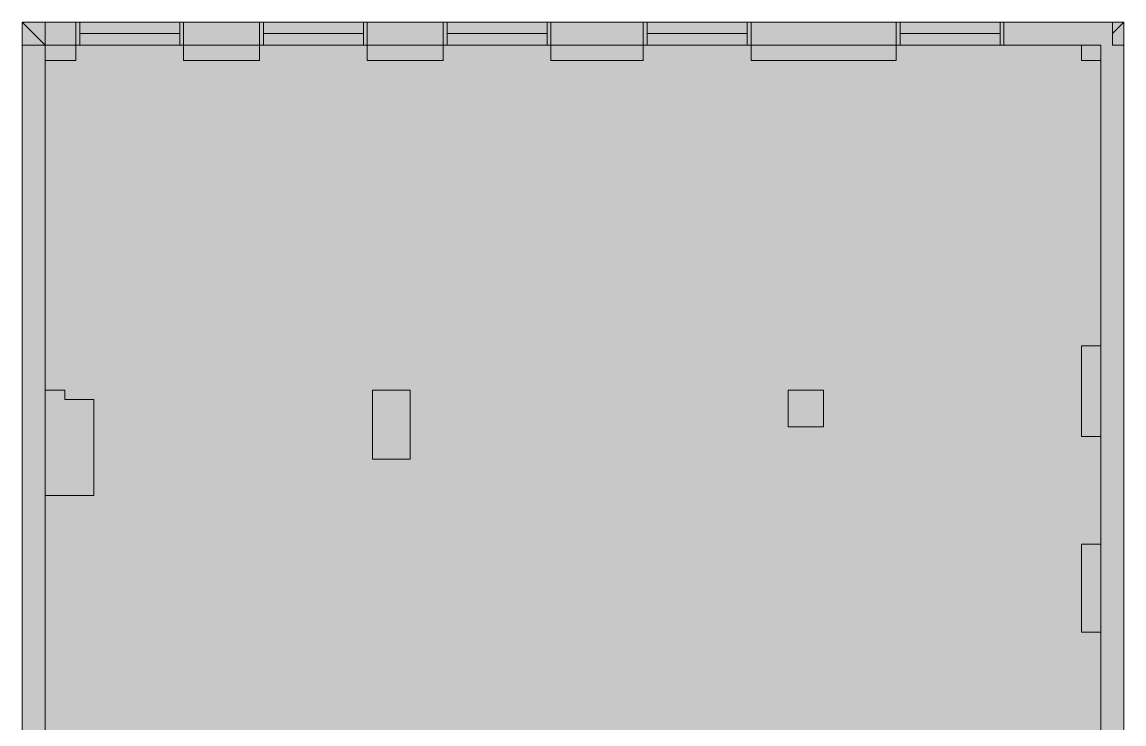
# Model space of a CAD drawing. Header units: inches. Extents: x 624 to 3032, y -334 to 1354.
# Drawn here: x 1495 to 2068, y 989 to 1354 of the extents above; entities that cross this region are included whole.
import ezdxf

# ---------------------------------------------------------------- set-up
doc = ezdxf.new("R2010")
doc.units = ezdxf.units.IN
doc.header["$MEASUREMENT"] = 0
for name, color, linetype, lineweight in [('1600 K ST 6th Floor-Clean-REVISED_dwg', 8, 'Continuous', 9), ('A-Cols-Bldg', 7, 'Continuous', 9), ('A-DETL', 90, 'Continuous', 9), ('A-DETL-GENF', 92, 'Continuous', 9), ('A-Glaz-Exst', 7, 'Continuous', 9), ('A-WALL', 113, 'Continuous', 13), ('A-Wall-Exst', 7, 'Continuous', 9), ('A-WALL-PATT', 111, 'Continuous', 13)]:
    doc.layers.add(name, color=color, linetype=linetype, lineweight=lineweight)

# ---------------------------------------------------------------- blocks, each defined once
blk = doc.blocks.new('1600 K ST 6th Floor-Clean-REVISED_dwg-7023626-Level XX  DEMOLITION')
at = {"layer": 'A-Cols-Bldg'}
h = blk.add_hatch(color=256, dxfattribs=at)
h.paths.add_polyline_path([(550.9, 832.75), (560.9, 832.75), (560.9, 878.5), (550.9, 878.5)], flags=0)
h.paths.add_polyline_path([(560.9, 934.62), (560.9, 980.37), (550.9, 980.37), (550.9, 934.62)], flags=0)
h.paths.add_polyline_path([(398, 938.5), (398, 956.5), (373.5, 956.5), (373.5, 938.5)], flags=0)
h.paths.add_polyline_path([(120.4, 939.5), (144, 939.5), (144, 955.33), (114, 955.33), (114, 939.5)], flags=0)
h.paths.add_polyline_path([(550.9, 1036.5), (560.9, 1036.5), (560.9, 1082.25), (550.9, 1082.25), (550.9, 1052.26)], flags=0)
h.paths.add_polyline_path([(12, 1107.62), (37.25, 1107.62), (37.25, 1157.37), (22.25, 1157.37), (22.25, 1162.37), (12, 1162.37), (12, 1157.37)], flags=0)
h.paths.add_polyline_path([(201.75, 1126.37), (201.75, 1162.37), (182.25, 1162.37), (182.25, 1126.37)], flags=0)
h.paths.add_polyline_path([(560.9, 1138.25), (560.9, 1185.37), (550.9, 1185.37), (550.9, 1138.25)], flags=0)
h.paths.add_polyline_path([(416.75, 1143.25), (416.75, 1162.37), (398.25, 1162.37), (398.25, 1143.25)], flags=0)
h.paths.add_polyline_path([(123.5, 1333.62), (123.5, 1341.62), (84, 1341.62), (84, 1333.62), (120.4, 1333.62)], flags=0)
h.paths.add_polyline_path([(289.6, 1333.62), (323, 1333.62), (323, 1341.62), (275, 1341.62), (275, 1333.62)], flags=0)
h.paths.add_polyline_path([(454.5, 1333.62), (454.5, 1341.62), (379, 1341.62), (379, 1333.62)], flags=0)
h.paths.add_polyline_path([(182.25, 1333.62), (219, 1333.62), (219, 1341.62), (179.5, 1341.62), (179.5, 1333.62)], flags=0)
h.paths.add_polyline_path([(12, 1333.62), (28, 1333.62), (28, 1341.62), (12, 1341.62), (12, 1335.12)], flags=0)
h.paths.add_polyline_path([(556.9, 1333.62), (560.9, 1333.62), (560.9, 1341.62), (550.9, 1341.62), (550.9, 1333.62)], flags=0)
for p, q in [((550.9, 1341.62), (550.9, 1333.62)), ((550.9, 1333.62), (560.9, 1333.62)), ((550.9, 1185.37), (560.9, 1185.37)), ((550.9, 1082.25), (560.9, 1082.25))]:
    blk.add_line(p, q, dxfattribs=at)
at = {"layer": 'A-Cols-Bldg', "flags": 128}
for points in [[(28, 1341.62), (28, 1333.62), (12, 1333.62)], [(84, 1341.62), (84, 1333.62), (123.5, 1333.62), (123.5, 1341.62)], [(179.5, 1341.62), (179.5, 1333.62), (219, 1333.62), (219, 1341.62)], [(275, 1341.62), (275, 1333.62), (323, 1333.62), (323, 1341.62)], [(379, 1341.62), (379, 1333.62), (454.5, 1333.62), (454.5, 1341.62)], [(560.9, 1138.25), (550.9, 1138.25), (550.9, 1185.37)], [(22.25, 1157.37), (22.25, 1162.37), (12, 1162.37)], [(12, 1107.62), (37.25, 1107.62), (37.25, 1157.37), (22.25, 1157.37)], [(560.9, 1036.5), (550.9, 1036.5), (550.9, 1082.25)]]:
    blk.add_lwpolyline(points, dxfattribs=at)
for points in [[(182.25, 1162.37), (182.25, 1126.37), (201.75, 1126.37), (201.75, 1162.37)], [(416.75, 1143.25), (398.25, 1143.25), (398.25, 1162.37), (416.75, 1162.37)]]:
    blk.add_lwpolyline(points, close=True, dxfattribs=at)
at = {"layer": 'A-Glaz-Exst'}
for p, q in [((30, 1353.62), (28, 1353.62)), ((84, 1353.62), (28, 1353.62)), ((82, 1353.62), (84, 1353.62)), ((125.5, 1353.62), (123.5, 1353.62)), ((179.5, 1353.62), (123.5, 1353.62)), ((177.5, 1353.62), (179.5, 1353.62)), ((221, 1353.62), (219, 1353.62)), ((275, 1353.62), (219, 1353.62)), ((273, 1353.62), (275, 1353.62)), ((325, 1353.62), (323, 1353.62)), ((379, 1353.62), (323, 1353.62)), ((377, 1353.62), (379, 1353.62)), ((456.5, 1353.62), (454.5, 1353.62)), ((510.5, 1353.62), (454.5, 1353.62)), ((508.5, 1353.62), (510.5, 1353.62)), ((84, 1341.62), (28, 1341.62)), ((179.5, 1341.62), (123.5, 1341.62)), ((275, 1341.62), (219, 1341.62)), ((379, 1341.62), (323, 1341.62)), ((510.5, 1341.62), (454.5, 1341.62))]:
    blk.add_line(p, q, dxfattribs=at)
at = {"layer": 'A-Glaz-Exst', "flags": 128}
for points in [[(28, 1341.62), (30, 1341.62), (30, 1353.62)], [(84, 1341.62), (82, 1341.62), (82, 1353.62)], [(123.5, 1341.62), (125.5, 1341.62), (125.5, 1353.62)], [(179.5, 1341.62), (177.5, 1341.62), (177.5, 1353.62)], [(219, 1341.62), (221, 1341.62), (221, 1353.62)], [(275, 1341.62), (273, 1341.62), (273, 1353.62)], [(323, 1341.62), (325, 1341.62), (325, 1353.62)], [(379, 1341.62), (377, 1341.62), (377, 1353.62)], [(454.5, 1341.62), (456.5, 1341.62), (456.5, 1353.62)], [(510.5, 1341.62), (508.5, 1341.62), (508.5, 1353.62)], [(82, 1347.63), (82, 1347.62), (30, 1347.62)], [(30, 1347.62), (82, 1347.62), (82, 1347.63), (30, 1347.63)], [(125.5, 1347.62), (125.5, 1347.63), (177.5, 1347.63), (177.5, 1347.62), (125.5, 1347.62), (125.5, 1347.63), (177.5, 1347.63), (177.5, 1347.62)], [(221, 1347.62), (221, 1347.63), (273, 1347.63), (273, 1347.62), (221, 1347.62), (221, 1347.63), (273, 1347.63), (273, 1347.62)], [(325, 1347.62), (325, 1347.63), (377, 1347.63), (377, 1347.62), (325, 1347.62), (325, 1347.63), (377, 1347.63), (377, 1347.62)], [(456.5, 1347.62), (456.5, 1347.63), (508.5, 1347.63), (508.5, 1347.62), (456.5, 1347.62), (456.5, 1347.63), (508.5, 1347.63), (508.5, 1347.62)]]:
    blk.add_lwpolyline(points, dxfattribs=at)
at = {"layer": 'A-Wall-Exst', "flags": 128}
for points in [[(12, 1353.62), (0, 1353.62), (0, 1341.62)], [(572.9, 1341.62), (572.9, 1353.62), (566.9, 1353.62)]]:
    blk.add_lwpolyline(points, dxfattribs=at)
at = {"layer": 'A-WALL-PATT', "color": 7, "lineweight": 9, "flags": 128}
for points in [[(0, 1353.62), (8.33, 1345.29), (12, 1341.62)], [(566.9, 1347.62), (572.9, 1353.62)]]:
    blk.add_lwpolyline(points, close=True, dxfattribs=at)

msp = doc.modelspace()

# ---------------------------------------------------------------- hatches: boundary and pattern name
at = {"layer": 'A-DETL-GENF'}
h = msp.add_hatch(color=9, dxfattribs=at)
h.paths.add_polyline_path([(1724.32, 72), (1724.32, 94), (1746.72, 94), (1746.72, 278), (1702.72, 278.03), (1702.72, 330.67), (1701.97, 330.67), (1701.97, 332.17), (1703.47, 332.17), (1703.47, 332.67), (1704.97, 332.67), (1704.97, 332.17), (1706.72, 332.17), (1706.72, 368.42), (1704.97, 368.42), (1704.97, 367.92), (1703.47, 367.92), (1703.47, 368.42), (1701.97, 368.42), (1701.97, 369.92), (1702.72, 369.92), (1702.72, 372.3), (1545.32, 372.3), (1545.32, 288.8), (1507.32, 288.8), (1507.32, 94), (1554.32, 94), (1554.32, 72), (1610.32, 72), (1610.32, 94), (1668.32, 94), (1668.32, 72), (1722.2, 72)], flags=0)
h.paths.add_polyline_path([(1495.32, 72), (1507.32, 72), (1507.32, 78), (1495.32, 78), (1495.32, 76.47)], flags=0)
h.paths.add_polyline_path([(1657.94, 265.35), (1620.69, 265.35), (1620.69, 284.85), (1657.94, 284.85), (1657.94, 267.05)], flags=0)
h.paths.add_polyline_path([(1531.8, 292.3), (1541.82, 292.3), (1541.82, 372.3), (1507.32, 372.3), (1507.32, 292.3)], flags=0)
h.paths.add_polyline_path([(1549.07, 378.3), (1661.32, 378.3), (1661.32, 415.17), (1667.41, 415.17), (1667.41, 411.67), (1664.82, 411.67), (1664.82, 378.3), (1698.72, 378.3), (1698.72, 411.67), (1695.41, 411.67), (1695.41, 415.17), (1698.72, 415.17), (1698.72, 422.55), (1706.72, 422.55), (1706.72, 462.55), (1698.72, 462.55), (1698.72, 466.3), (1507.32, 466.3), (1507.32, 378.3), (1546.04, 378.3)], flags=0)
h.paths.add_polyline_path([(1595.35, 472.3), (1617.32, 472.3), (1617.32, 473.89), (1616.57, 473.89), (1616.57, 475.39), (1617.32, 475.39), (1617.32, 505.64), (1616.57, 505.64), (1616.57, 507.14), (1617.32, 507.14), (1617.29, 520.87), (1598.82, 520.87), (1598.82, 537.12), (1603.82, 537.12), (1603.82, 628.62), (1507.32, 628.62), (1507.32, 472.3), (1561.61, 472.3)], flags=0)
h.paths.add_polyline_path([(1698.27, 537.12), (1698.32, 537.12), (1698.32, 570.5), (1706.32, 570.5), (1706.32, 612.5), (1698.32, 612.5), (1698.32, 642.5), (1609.82, 642.5), (1609.82, 537.12), (1635.63, 537.12)], flags=0)
h.paths.add_polyline_path([(1507.32, 632.62), (1603.82, 632.62), (1603.82, 656.22), (1507.32, 656.22)], flags=0)
h.paths.add_polyline_path([(1617.32, 650.5), (1698.32, 650.5), (1698.32, 680.5), (1706.32, 680.5), (1706.32, 722.5), (1698.32, 722.5), (1698.32, 754.28), (1609.82, 754.28), (1609.82, 650.5), (1616.56, 650.5)], flags=0)
h.paths.add_polyline_path([(1592.71, 660.11), (1603.82, 660.11), (1603.82, 754.28), (1599.32, 754.28), (1599.32, 771.47), (1615.82, 771.47), (1615.82, 799), (1615.72, 799), (1615.72, 845.5), (1507.32, 845.5), (1507.32, 660.11), (1549.07, 660.11)], flags=0)
h.paths.add_polyline_path([(1895.32, 676.82), (1948.32, 676.82), (1948.32, 757.69), (2043.22, 757.69), (2043.22, 769.75), (2056.22, 769.75), (2056.22, 832.75), (2046.22, 832.75), (2046.22, 878.5), (2056.22, 878.5), (2056.22, 934.62), (2046.22, 934.62), (2046.22, 980.37), (2056.22, 980.37), (2056.22, 1036.5), (2046.22, 1036.5), (2046.22, 1082.25), (2056.22, 1082.25), (2056.22, 1138.25), (2046.22, 1138.25), (2046.22, 1185.37), (2056.22, 1185.37), (2056.22, 1333.62), (2046.22, 1333.62), (2046.22, 1341.62), (2005.82, 1341.62), (2005.82, 1353.62), (1949.82, 1353.62), (1949.82, 1333.62), (1874.32, 1333.62), (1874.32, 1353.62), (1818.32, 1353.62), (1818.32, 1333.62), (1770.32, 1333.62), (1770.32, 1353.62), (1714.32, 1353.62), (1714.32, 1333.62), (1674.82, 1333.62), (1674.82, 1353.62), (1618.82, 1353.62), (1618.82, 1333.62), (1579.32, 1333.62), (1579.32, 1353.62), (1523.32, 1353.62), (1523.32, 1333.62), (1507.32, 1333.62), (1507.32, 1162.37), (1517.57, 1162.37), (1517.57, 1157.37), (1532.57, 1157.37), (1532.57, 1107.62), (1507.32, 1107.62), (1507.32, 974.75), (1569.82, 974.75), (1569.82, 945.5), (1609.32, 945.5), (1609.32, 955.33), (1639.32, 955.33), (1639.32, 945.5), (1704.72, 945.5), (1704.72, 938.21), (1698.72, 938.21), (1698.72, 939.5), (1668.82, 939.5), (1668.82, 907.1), (1698.72, 907.1), (1698.72, 908.21), (1704.72, 908.21), (1704.72, 907.1), (1784.92, 907.1), (1784.92, 762.52), (1864.32, 762.52), (1864.32, 770.52), (1890.32, 770.52), (1890.32, 721.42), (1826.42, 721.42), (1826.42, 676.82), (1890.32, 676.82)], flags=0)
h.paths.add_polyline_path([(1826.42, 725.42), (1886.82, 725.42), (1886.82, 759.02), (1826.42, 759.02), (1826.42, 738.18)], flags=0)
h.paths.add_polyline_path([(1678.91, 760.28), (1698.32, 760.28), (1698.32, 793), (1663.34, 793), (1663.34, 799), (1629.34, 799), (1629.34, 793), (1621.82, 793), (1621.82, 771.47), (1661.32, 771.47), (1661.32, 760.28)], flags=0)
h.paths.add_polyline_path([(1672.51, 851.5), (1698.72, 851.5), (1698.72, 855.97), (1697.97, 855.97), (1697.97, 857.47), (1698.72, 857.47), (1698.72, 893.72), (1697.97, 893.72), (1697.97, 895.22), (1698.72, 895.22), (1698.72, 903.1), (1664.82, 903.1), (1664.82, 939.5), (1507.32, 939.5), (1507.32, 851.5), (1635.63, 851.5)], flags=0)
h.paths.add_polyline_path([(1893.32, 938.5), (1868.82, 938.5), (1868.82, 956.5), (1893.32, 956.5)], flags=0)
h.paths.add_polyline_path([(1507.32, 945.5), (1565.82, 945.5), (1565.82, 970.75), (1507.32, 970.75)], flags=0)
h.paths.add_polyline_path([(1697.07, 1126.37), (1677.57, 1126.37), (1677.57, 1162.37), (1697.07, 1162.37)], flags=0)
h.paths.add_polyline_path([(1912.07, 1143.25), (1893.57, 1143.25), (1893.57, 1162.37), (1912.07, 1162.37)], flags=0)
h.paths.add_polyline_path([(2062.22, 1341.62), (2068.22, 1341.62), (2068.22, 1353.62), (2062.22, 1353.62), (2062.22, 1344.17)], flags=0)
h.paths.add_polyline_path([(1495.32, 1341.62), (1507.32, 1341.62), (1507.32, 1353.62), (1495.32, 1353.62)], flags=0)
at = {"layer": 'A-WALL-PATT', "lineweight": 9}
for points in [[(1523.32, 1341.62), (1523.32, 1353.62), (1507.32, 1353.62), (1507.32, 1341.62)], [(1618.82, 1341.62), (1618.82, 1353.62), (1579.32, 1353.62), (1579.32, 1341.62)], [(1714.32, 1341.62), (1714.32, 1353.62), (1674.82, 1353.62), (1674.82, 1341.62)], [(1818.32, 1341.62), (1818.32, 1353.62), (1770.32, 1353.62), (1770.32, 1341.62)], [(1949.82, 1341.62), (1949.82, 1353.62), (1874.32, 1353.62), (1874.32, 1341.62)], [(2056.22, 1341.62), (2062.22, 1341.62), (2062.22, 1353.62), (2005.82, 1353.62), (2005.82, 1341.62)], [(1495.32, 78), (1507.32, 78), (1507.32, 1341.62), (1495.32, 1341.62), (1495.32, 110.01)], [(2068.22, 710.5), (2068.22, 1341.62), (2056.22, 1341.62), (2056.22, 710.5)]]:
    msp.add_hatch(color=7, dxfattribs=at).paths.add_polyline_path(points, flags=0)

# ---------------------------------------------------------------- linework, layer by layer
at = {"layer": 'A-DETL'}
for p, q in [((1495.32, 1353.62), (1495.32, 72)), ((2068.22, 1353.62), (1495.32, 1353.62)), ((2068.22, 757.69), (2068.22, 1353.62))]:
    msp.add_line(p, q, dxfattribs=at)
at = {"layer": 'A-WALL', "color": 8, "lineweight": 20}
for p, q in [((1507.32, 84), (1507.32, 1353.62)), ((1523.32, 1353.62), (1507.32, 1353.62)), ((1523.32, 1341.62), (1523.32, 1353.62)), ((1618.82, 1353.62), (1579.32, 1353.62)), ((1579.32, 1353.62), (1579.32, 1341.62)), ((1618.82, 1341.62), (1618.82, 1353.62)), ((1714.32, 1353.62), (1674.82, 1353.62)), ((1674.82, 1353.62), (1674.82, 1341.62)), ((1714.32, 1341.62), (1714.32, 1353.62)), ((1818.32, 1353.62), (1770.32, 1353.62)), ((1770.32, 1353.62), (1770.32, 1341.62)), ((1818.32, 1341.62), (1818.32, 1353.62)), ((1949.82, 1353.62), (1874.32, 1353.62)), ((1874.32, 1353.62), (1874.32, 1341.62)), ((1949.82, 1341.62), (1949.82, 1353.62)), ((2062.22, 1353.62), (2005.82, 1353.62)), ((2005.82, 1353.62), (2005.82, 1341.62)), ((2062.22, 1341.62), (2062.22, 1353.62)), ((1495.32, 1341.62), (1495.32, 78)), ((1495.32, 1341.62), (1523.32, 1341.62)), ((1579.32, 1341.62), (1618.82, 1341.62)), ((1674.82, 1341.62), (1714.32, 1341.62)), ((1770.32, 1341.62), (1818.32, 1341.62)), ((1874.32, 1341.62), (1949.82, 1341.62)), ((2005.82, 1341.62), (2056.22, 1341.62)), ((2056.22, 1341.62), (2056.22, 710.5)), ((2068.22, 1341.62), (2062.22, 1341.62)), ((2068.22, 710.5), (2068.22, 1341.62))]:
    msp.add_line(p, q, dxfattribs=at)

# ---------------------------------------------------------------- block references
at = {"layer": '1600 K ST 6th Floor-Clean-REVISED_dwg', "color": 7}
msp.add_blockref('1600 K ST 6th Floor-Clean-REVISED_dwg-7023626-Level XX  DEMOLITION', (1495.32, 0), dxfattribs=at)

doc.saveas('drawing.dxf')
